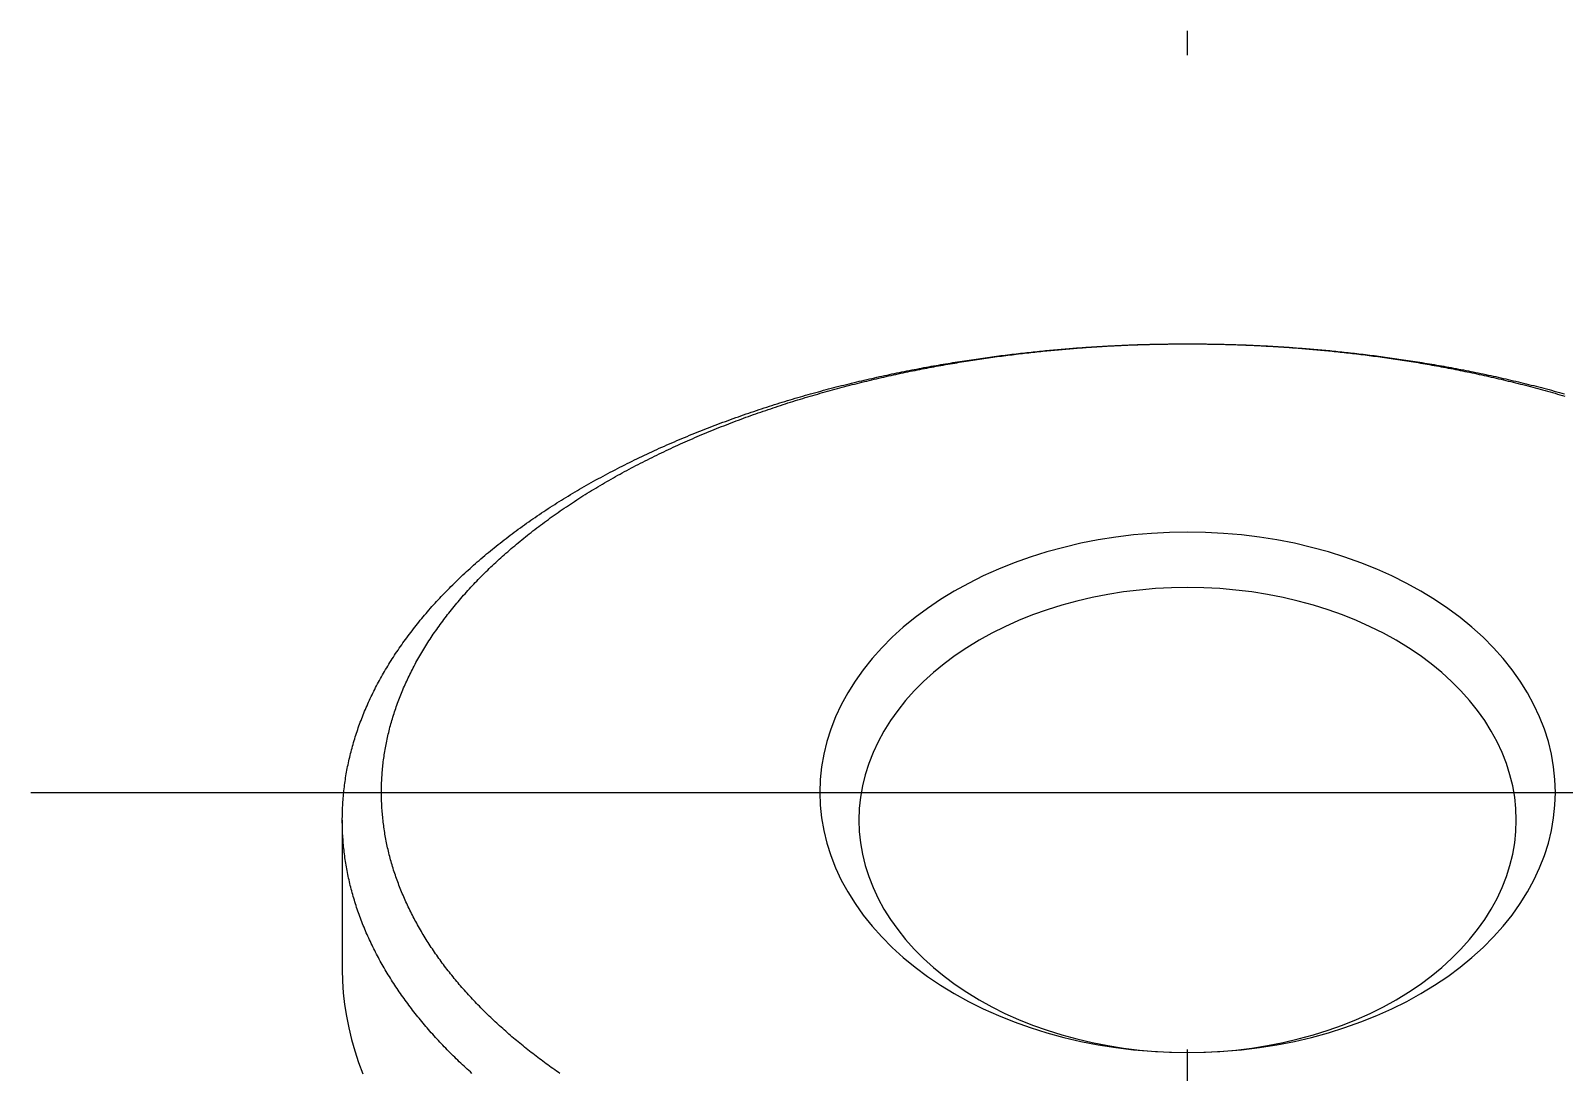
# Model space of a CAD drawing. Extents: x -8.1 to 47.2, y -19.1 to 36.3.
# Drawn here: x 32.39 to 42.18, y 29.6 to 36.26 of the extents above; entities that cross this region are included whole.
import ezdxf

# ---------------------------------------------------------------- set-up
doc = ezdxf.new("R2010")
doc.units = 0
doc.linetypes.add('CENTER', pattern=[50.8, 31.75, -6.35, 6.35, -6.35])
doc.layers.get('0').update_dxf_attribs({"linetype": 'CONTINUOUS'})
doc.layers.add('CENTER', color=1, linetype='CENTER')

msp = doc.modelspace()

# ---------------------------------------------------------------- linework, layer by layer
at = {"color": 7, "linetype": 'CONTINUOUS'}
msp.add_line((34.3764, 31.2147), (34.3764, 30.2602), dxfattribs=at)
at = {"color": 7}
for points in [[(35.2047, 29.5965, 0), (35.1945, 29.6057, 0), (35.1842, 29.615, 0), (35.1741, 29.6243, 0), (35.1639, 29.6336, 0), (35.1539, 29.643, 0), (35.1438, 29.6524, 0), (35.1339, 29.6618, 0), (35.1239, 29.6712, 0), (35.1141, 29.6807, 0), (35.1042, 29.6902, 0), (35.0944, 29.6998, 0), (35.0847, 29.7093, 0), (35.075, 29.7189, 0), (35.0654, 29.7286, 0), (35.0558, 29.7383, 0), (35.0463, 29.748, 0), (35.0368, 29.7577, 0), (35.0274, 29.7674, 0), (35.018, 29.7772, 0), (35.0087, 29.7871, 0), (34.9995, 29.7969, 0), (34.9903, 29.8068, 0), (34.9811, 29.8167, 0), (34.972, 29.8267, 0), (34.9629, 29.8366, 0), (34.954, 29.8466, 0), (34.945, 29.8567, 0), (34.9361, 29.8667, 0), (34.9273, 29.8768, 0), (34.9185, 29.887, 0), (34.9098, 29.8971, 0), (34.9011, 29.9073, 0), (34.8925, 29.9176, 0), (34.884, 29.9278, 0), (34.8755, 29.9381, 0), (34.8671, 29.9484, 0), (34.8587, 29.9587, 0), (34.8504, 29.9691, 0), (34.8422, 29.9795, 0), (34.834, 29.9899, 0), (34.8259, 30.0004, 0), (34.8178, 30.0109, 0), (34.8098, 30.0214, 0), (34.8019, 30.0319, 0), (34.794, 30.0425, 0), (34.7862, 30.0531, 0), (34.7785, 30.0637, 0), (34.7708, 30.0743, 0), (34.7632, 30.085, 0), (34.7556, 30.0957, 0), (34.7481, 30.1064, 0), (34.7407, 30.1171, 0), (34.7334, 30.1279, 0), (34.7261, 30.1387, 0), (34.7189, 30.1495, 0), (34.7117, 30.1603, 0), (34.7046, 30.1712, 0), (34.6976, 30.1821, 0), (34.6907, 30.193, 0), (34.6838, 30.2039, 0), (34.677, 30.2149, 0), (34.6702, 30.2258, 0), (34.6636, 30.2368, 0), (34.657, 30.2478, 0), (34.6504, 30.2589, 0), (34.644, 30.2699, 0), (34.6376, 30.281, 0), (34.6312, 30.2921, 0), (34.625, 30.3032, 0), (34.6188, 30.3144, 0), (34.6127, 30.3256, 0), (34.6067, 30.3367, 0), (34.6007, 30.3479, 0), (34.5948, 30.3592, 0), (34.589, 30.3704, 0), (34.5832, 30.3817, 0), (34.5776, 30.3929, 0), (34.572, 30.4042, 0), (34.5664, 30.4155, 0), (34.561, 30.4269, 0), (34.5556, 30.4382, 0), (34.5503, 30.4496, 0), (34.5451, 30.461, 0), (34.5399, 30.4724, 0), (34.5349, 30.4838, 0), (34.5299, 30.4952, 0), (34.525, 30.5067, 0), (34.5201, 30.5181, 0), (34.5154, 30.5296, 0), (34.5107, 30.5411, 0), (34.5061, 30.5526, 0), (34.5015, 30.5641, 0), (34.4971, 30.5757, 0), (34.4927, 30.5872, 0), (34.4884, 30.5988, 0), (34.4842, 30.6104, 0), (34.4801, 30.622, 0), (34.476, 30.6336, 0), (34.472, 30.6452, 0), (34.4681, 30.6568, 0), (34.4643, 30.6685, 0), (34.4606, 30.6801, 0), (34.4569, 30.6918, 0), (34.4534, 30.7034, 0), (34.4499, 30.7151, 0), (34.4465, 30.7268, 0), (34.4431, 30.7385, 0), (34.4399, 30.7502, 0), (34.4367, 30.7619, 0), (34.4336, 30.7737, 0), (34.4306, 30.7854, 0), (34.4277, 30.7971, 0), (34.4248, 30.8089, 0), (34.4221, 30.8207, 0), (34.4194, 30.8324, 0), (34.4168, 30.8442, 0), (34.4142, 30.856, 0), (34.4118, 30.8678, 0), (34.4094, 30.8796, 0), (34.4072, 30.8914, 0), (34.405, 30.9032, 0), (34.4028, 30.915, 0), (34.4008, 30.9268, 0), (34.3988, 30.9387, 0), (34.397, 30.9505, 0), (34.3952, 30.9623, 0), (34.3935, 30.9742, 0), (34.3918, 30.986, 0), (34.3903, 30.9979, 0), (34.3888, 31.0097, 0), (34.3874, 31.0216, 0), (34.3861, 31.0335, 0), (34.3849, 31.0453, 0), (34.3838, 31.0572, 0), (34.3827, 31.0691, 0), (34.3817, 31.081, 0), (34.3809, 31.0928, 0), (34.38, 31.1047, 0), (34.3793, 31.1166, 0), (34.3787, 31.1285, 0), (34.3781, 31.1404, 0), (34.3776, 31.1523, 0), (34.3772, 31.1642, 0), (34.3769, 31.1761, 0), (34.3767, 31.188, 0), (34.3765, 31.1998, 0), (34.3765, 31.2117, 0), (34.3765, 31.2236, 0), (34.3766, 31.2355, 0), (34.3768, 31.2474, 0), (34.377, 31.2593, 0), (34.3774, 31.2712, 0), (34.3778, 31.2831, 0), (34.3783, 31.295, 0), (34.3789, 31.3069, 0), (34.3796, 31.3188, 0), (34.3804, 31.3306, 0), (34.3812, 31.3425, 0), (34.3821, 31.3544, 0), (34.3832, 31.3663, 0), (34.3842, 31.3782, 0), (34.3854, 31.3901, 0), (34.3867, 31.4019, 0), (34.388, 31.4138, 0), (34.3895, 31.4257, 0), (34.391, 31.4376, 0), (34.3926, 31.4494, 0), (34.3942, 31.4613, 0), (34.396, 31.4732, 0), (34.3978, 31.485, 0), (34.3997, 31.4969, 0), (34.4018, 31.5088, 0), (34.4038, 31.5206, 0), (34.406, 31.5325, 0), (34.4083, 31.5443, 0), (34.4106, 31.5562, 0), (34.413, 31.568, 0), (34.4155, 31.5799, 0), (34.4181, 31.5917, 0), (34.4208, 31.6035, 0), (34.4235, 31.6154, 0), (34.4264, 31.6272, 0), (34.4293, 31.639, 0), (34.4323, 31.6508, 0), (34.4354, 31.6627, 0), (34.4385, 31.6745, 0), (34.4418, 31.6863, 0), (34.4451, 31.6981, 0), (34.4485, 31.7099, 0), (34.452, 31.7216, 0), (34.4556, 31.7334, 0), (34.4593, 31.7452, 0), (34.463, 31.757, 0), (34.4668, 31.7687, 0), (34.4707, 31.7805, 0), (34.4747, 31.7922, 0), (34.4788, 31.804, 0), (34.483, 31.8157, 0), (34.4872, 31.8275, 0), (34.4915, 31.8392, 0), (34.496, 31.8509, 0), (34.5005, 31.8626, 0), (34.505, 31.8743, 0), (34.5097, 31.886, 0), (34.5144, 31.8977, 0), (34.5192, 31.9094, 0), (34.5242, 31.921, 0), (34.5291, 31.9327, 0), (34.5342, 31.9444, 0), (34.5394, 31.956, 0), (34.5446, 31.9676, 0), (34.5499, 31.9793, 0), (34.5553, 31.9909, 0), (34.5608, 32.0025, 0), (34.5664, 32.0141, 0), (34.572, 32.0257, 0), (34.5778, 32.0373, 0), (34.5836, 32.0489, 0), (34.5895, 32.0604, 0), (34.5955, 32.072, 0), (34.6016, 32.0835, 0), (34.6077, 32.095, 0), (34.6139, 32.1065, 0), (34.6203, 32.1181, 0), (34.6267, 32.1295, 0), (34.6331, 32.141, 0), (34.6397, 32.1525, 0), (34.6463, 32.164, 0), (34.6531, 32.1754, 0), (34.6599, 32.1868, 0), (34.6668, 32.1983, 0), (34.6737, 32.2097, 0), (34.6808, 32.2211, 0), (34.6879, 32.2324, 0), (34.6952, 32.2438, 0), (34.7025, 32.2552, 0), (34.7098, 32.2665, 0), (34.7173, 32.2778, 0), (34.7248, 32.2891, 0), (34.7325, 32.3004, 0), (34.7402, 32.3117, 0), (34.748, 32.323, 0), (34.7558, 32.3342, 0), (34.7638, 32.3455, 0), (34.7718, 32.3567, 0), (34.7799, 32.3679, 0), (34.7881, 32.3791, 0), (34.7964, 32.3903, 0), (34.8047, 32.4014, 0), (34.8132, 32.4125, 0), (34.8217, 32.4237, 0), (34.8303, 32.4348, 0), (34.8389, 32.4459, 0), (34.8477, 32.4569, 0), (34.8565, 32.468, 0), (34.8654, 32.479, 0), (34.8744, 32.49, 0), (34.8835, 32.501, 0), (34.8926, 32.512, 0), (34.9019, 32.523, 0), (34.9112, 32.5339, 0), (34.9206, 32.5449, 0), (34.93, 32.5558, 0), (34.9396, 32.5666, 0), (34.9492, 32.5775, 0), (34.9589, 32.5884, 0), (34.9687, 32.5992, 0), (34.9786, 32.61, 0), (34.9885, 32.6208, 0), (34.9985, 32.6315, 0), (35.0086, 32.6423, 0), (35.0188, 32.653, 0), (35.029, 32.6637, 0), (35.0394, 32.6744, 0), (35.0498, 32.6851, 0), (35.0603, 32.6957, 0), (35.0708, 32.7063, 0), (35.0815, 32.7169, 0), (35.0922, 32.7275, 0), (35.103, 32.738, 0), (35.1139, 32.7486, 0), (35.1249, 32.7591, 0), (35.1359, 32.7696, 0), (35.147, 32.78, 0), (35.1582, 32.7905, 0), (35.1695, 32.8009, 0), (35.1808, 32.8112, 0), (35.1923, 32.8216, 0), (35.2037, 32.8319, 0), (35.2153, 32.8423, 0), (35.2269, 32.8525, 0), (35.2387, 32.8628, 0), (35.2504, 32.873, 0), (35.2623, 32.8832, 0), (35.2742, 32.8934, 0), (35.2862, 32.9036, 0), (35.2983, 32.9137, 0), (35.3104, 32.9238, 0), (35.3226, 32.9338, 0), (35.3349, 32.9439, 0), (35.3473, 32.9539, 0), (35.3597, 32.9639, 0), (35.3722, 32.9738, 0), (35.3847, 32.9837, 0), (35.3973, 32.9936, 0), (35.41, 33.0035, 0), (35.4228, 33.0133, 0), (35.4356, 33.0231, 0), (35.4485, 33.0329, 0), (35.4614, 33.0426, 0), (35.4745, 33.0523, 0), (35.4875, 33.062, 0), (35.5007, 33.0717, 0), (35.5139, 33.0813, 0), (35.5271, 33.0908, 0), (35.5405, 33.1004, 0), (35.5539, 33.1099, 0), (35.5673, 33.1194, 0), (35.5808, 33.1288, 0), (35.5944, 33.1382, 0), (35.608, 33.1476, 0), (35.6217, 33.1569, 0), (35.6355, 33.1662, 0), (35.6493, 33.1755, 0), (35.6632, 33.1847, 0), (35.6771, 33.1939, 0), (35.6911, 33.2031, 0), (35.7051, 33.2122, 0), (35.7192, 33.2213, 0), (35.7334, 33.2303, 0), (35.7476, 33.2393, 0), (35.7618, 33.2483, 0), (35.7762, 33.2572, 0), (35.7905, 33.2661, 0), (35.805, 33.2749, 0), (35.8194, 33.2838, 0), (35.834, 33.2925, 0), (35.8486, 33.3013, 0), (35.8632, 33.31, 0), (35.8779, 33.3186, 0), (35.8926, 33.3272, 0), (35.9074, 33.3358, 0), (35.9222, 33.3443, 0), (35.9371, 33.3528, 0), (35.952, 33.3613, 0), (35.9669, 33.3697, 0), (35.982, 33.378, 0), (35.997, 33.3864, 0), (36.0121, 33.3947, 0), (36.0272, 33.4029, 0), (36.0424, 33.4111, 0), (36.0576, 33.4193, 0), (36.0729, 33.4274, 0), (36.0882, 33.4355, 0), (36.1035, 33.4435, 0), (36.1189, 33.4515, 0), (36.1343, 33.4595, 0), (36.1498, 33.4674, 0), (36.1653, 33.4753, 0), (36.1808, 33.4831, 0), (36.1964, 33.4909, 0), (36.212, 33.4986, 0), (36.2276, 33.5063, 0), (36.2433, 33.514, 0), (36.259, 33.5216, 0), (36.2747, 33.5292, 0), (36.2905, 33.5367, 0), (36.3063, 33.5442, 0), (36.3221, 33.5517, 0), (36.338, 33.5591, 0), (36.3538, 33.5664, 0), (36.3698, 33.5738, 0), (36.3857, 33.581, 0), (36.4017, 33.5883, 0), (36.4177, 33.5954, 0), (36.4337, 33.6026, 0), (36.4497, 33.6097, 0), (36.4658, 33.6167, 0), (36.4819, 33.6238, 0), (36.498, 33.6307, 0), (36.5142, 33.6377, 0), (36.5303, 33.6445, 0), (36.5465, 33.6514, 0), (36.5627, 33.6582, 0), (36.5789, 33.6649, 0), (36.5952, 33.6716, 0), (36.6114, 33.6783, 0), (36.6277, 33.6849, 0), (36.644, 33.6914, 0), (36.6603, 33.698, 0), (36.6767, 33.7044, 0), (36.693, 33.7109, 0), (36.7094, 33.7173, 0), (36.7258, 33.7236, 0), (36.7421, 33.7299, 0), (36.7585, 33.7362, 0), (36.775, 33.7424, 0), (36.7914, 33.7485, 0), (36.8078, 33.7546, 0), (36.8243, 33.7607, 0), (36.8407, 33.7667, 0), (36.8572, 33.7727, 0), (36.8736, 33.7786, 0), (36.8901, 33.7845, 0), (36.9066, 33.7904, 0), (36.9231, 33.7961, 0), (36.9395, 33.8019, 0), (36.956, 33.8076, 0), (36.9725, 33.8133, 0), (36.989, 33.8189, 0), (37.0055, 33.8245, 0), (37.022, 33.83, 0), (37.0386, 33.8355, 0), (37.0551, 33.8409, 0), (37.0716, 33.8463, 0), (37.0881, 33.8517, 0), (37.1046, 33.857, 0), (37.1211, 33.8623, 0), (37.1376, 33.8675, 0), (37.1541, 33.8727, 0), (37.1706, 33.8778, 0), (37.1872, 33.8829, 0), (37.2037, 33.888, 0), (37.2202, 33.893, 0), (37.2367, 33.898, 0), (37.2531, 33.9029, 0), (37.2696, 33.9078, 0), (37.2861, 33.9126, 0), (37.3026, 33.9174, 0), (37.3191, 33.9222, 0), (37.3355, 33.9269, 0), (37.352, 33.9316, 0), (37.3684, 33.9362, 0), (37.3849, 33.9408, 0), (37.4013, 33.9453, 0), (37.4177, 33.9499, 0), (37.4341, 33.9543, 0), (37.4505, 33.9588, 0), (37.4669, 33.9631, 0), (37.4833, 33.9675, 0), (37.4997, 33.9718, 0), (37.516, 33.9761, 0), (37.5324, 33.9803, 0), (37.5487, 33.9845, 0), (37.565, 33.9886, 0), (37.5813, 33.9927, 0), (37.5976, 33.9968, 0), (37.6139, 34.0008, 0), (37.6301, 34.0048, 0), (37.6464, 34.0087, 0), (37.6626, 34.0126, 0), (37.6788, 34.0165, 0), (37.695, 34.0203, 0), (37.7112, 34.0241, 0), (37.7273, 34.0279, 0), (37.7435, 34.0316, 0), (37.7596, 34.0353, 0), (37.7757, 34.0389, 0), (37.7917, 34.0425, 0), (37.8078, 34.046, 0), (37.8238, 34.0496, 0), (37.8398, 34.053, 0), (37.8558, 34.0565, 0), (37.8718, 34.0599, 0), (37.8877, 34.0633, 0), (37.9036, 34.0666, 0), (37.9195, 34.0699, 0), (37.9353, 34.0731, 0), (37.9512, 34.0763, 0), (37.967, 34.0795, 0), (37.9827, 34.0827, 0), (37.9985, 34.0858, 0), (38.0142, 34.0888, 0), (38.0299, 34.0919, 0), (38.0456, 34.0949, 0), (38.0612, 34.0978, 0), (38.0768, 34.1007, 0), (38.0923, 34.1036, 0), (38.1079, 34.1065, 0), (38.1233, 34.1093, 0), (38.1388, 34.1121, 0), (38.1542, 34.1148, 0), (38.1696, 34.1175, 0), (38.185, 34.1202, 0), (38.2003, 34.1228, 0), (38.2156, 34.1254, 0), (38.2308, 34.128, 0), (38.246, 34.1306, 0), (38.2612, 34.1331, 0), (38.2763, 34.1355, 0), (38.2914, 34.138, 0), (38.3064, 34.1404, 0), (38.3214, 34.1428, 0), (38.3364, 34.1451, 0), (38.3513, 34.1474, 0), (38.3662, 34.1497, 0), (38.381, 34.1519, 0), (38.3958, 34.1542, 0), (38.4106, 34.1563, 0), (38.4253, 34.1585, 0), (38.4399, 34.1606, 0), (38.4545, 34.1627, 0), (38.4691, 34.1648, 0), (38.4836, 34.1668, 0), (38.4981, 34.1688, 0), (38.5125, 34.1707, 0), (38.5269, 34.1727, 0), (38.5412, 34.1746, 0), (38.5554, 34.1765, 0), (38.5697, 34.1783, 0), (38.5838, 34.1801, 0), (38.5979, 34.1819, 0), (38.612, 34.1837, 0), (38.626, 34.1854, 0), (38.64, 34.1871, 0), (38.6539, 34.1888, 0), (38.6677, 34.1905, 0), (38.6815, 34.1921, 0), (38.6952, 34.1937, 0), (38.7089, 34.1952, 0), (38.7225, 34.1968, 0), (38.7361, 34.1983, 0), (38.7496, 34.1998, 0), (38.763, 34.2013, 0), (38.7764, 34.2027, 0), (38.7898, 34.2041, 0), (38.803, 34.2055, 0), (38.8162, 34.2068, 0), (38.8294, 34.2082, 0), (38.8424, 34.2095, 0), (38.8555, 34.2107, 0), (38.8684, 34.212, 0), (38.8813, 34.2132, 0), (38.8941, 34.2144, 0), (38.9069, 34.2156, 0), (38.9196, 34.2168, 0), (38.9322, 34.2179, 0), (38.9447, 34.219, 0), (38.9573, 34.2201, 0), (38.9697, 34.2212, 0), (38.9821, 34.2222, 0), (38.9945, 34.2233, 0), (39.0068, 34.2243, 0), (39.019, 34.2253, 0), (39.0312, 34.2263, 0), (39.0434, 34.2272, 0), (39.0555, 34.2282, 0), (39.0676, 34.2291, 0), (39.0796, 34.23, 0), (39.0916, 34.2309, 0), (39.1035, 34.2317, 0), (39.1154, 34.2326, 0), (39.1272, 34.2334, 0), (39.1391, 34.2342, 0), (39.1508, 34.235, 0), (39.1626, 34.2358, 0), (39.1743, 34.2366, 0), (39.186, 34.2373, 0), (39.1976, 34.238, 0), (39.2092, 34.2387, 0), (39.2208, 34.2394, 0), (39.2323, 34.2401, 0), (39.2438, 34.2408, 0), (39.2553, 34.2414, 0), (39.2667, 34.242, 0), (39.2781, 34.2427, 0), (39.2895, 34.2433, 0), (39.3009, 34.2438, 0), (39.3122, 34.2444, 0), (39.3235, 34.2449, 0), (39.3348, 34.2455, 0), (39.346, 34.246, 0), (39.3573, 34.2465, 0), (39.3685, 34.247, 0), (39.3797, 34.2474, 0), (39.3909, 34.2479, 0), (39.402, 34.2483, 0), (39.4132, 34.2488, 0), (39.4243, 34.2492, 0), (39.4354, 34.2496, 0), (39.4465, 34.25, 0), (39.4575, 34.2503, 0), (39.4686, 34.2507, 0), (39.4796, 34.251, 0), (39.4907, 34.2513, 0), (39.5017, 34.2517, 0), (39.5127, 34.252, 0), (39.5237, 34.2522, 0), (39.5347, 34.2525, 0), (39.5457, 34.2528, 0), (39.5567, 34.253, 0), (39.5677, 34.2532, 0), (39.5787, 34.2535, 0), (39.5896, 34.2537, 0), (39.6006, 34.2539, 0), (39.6116, 34.254, 0), (39.6225, 34.2542, 0), (39.6335, 34.2544, 0), (39.6445, 34.2545, 0), (39.6554, 34.2546, 0), (39.6664, 34.2548, 0), (39.6774, 34.2549, 0), (39.6884, 34.255, 0), (39.6993, 34.255, 0), (39.7103, 34.2551, 0), (39.7213, 34.2552, 0), (39.7323, 34.2552, 0), (39.7433, 34.2553, 0), (39.7544, 34.2553, 0), (39.7654, 34.2553, 0), (39.7764, 34.2553, 0)], [(35.7668, 29.596, 0), (35.7556, 29.6037, 0), (35.7445, 29.6115, 0), (35.7335, 29.6193, 0), (35.7224, 29.6271, 0), (35.7115, 29.6349, 0), (35.7005, 29.6427, 0), (35.6896, 29.6506, 0), (35.6787, 29.6585, 0), (35.6679, 29.6665, 0), (35.6571, 29.6744, 0), (35.6464, 29.6824, 0), (35.6357, 29.6905, 0), (35.625, 29.6985, 0), (35.6144, 29.7066, 0), (35.6038, 29.7147, 0), (35.5932, 29.7228, 0), (35.5827, 29.731, 0), (35.5722, 29.7392, 0), (35.5618, 29.7474, 0), (35.5514, 29.7557, 0), (35.5411, 29.764, 0), (35.5308, 29.7723, 0), (35.5206, 29.7806, 0), (35.5104, 29.789, 0), (35.5002, 29.7974, 0), (35.4901, 29.8058, 0), (35.48, 29.8142, 0), (35.47, 29.8227, 0), (35.46, 29.8312, 0), (35.45, 29.8397, 0), (35.4401, 29.8483, 0), (35.4303, 29.8569, 0), (35.4205, 29.8655, 0), (35.4107, 29.8741, 0), (35.401, 29.8828, 0), (35.3913, 29.8915, 0), (35.3817, 29.9002, 0), (35.3721, 29.909, 0), (35.3626, 29.9177, 0), (35.3531, 29.9266, 0), (35.3436, 29.9354, 0), (35.3343, 29.9443, 0), (35.3249, 29.9531, 0), (35.3156, 29.9621, 0), (35.3064, 29.971, 0), (35.2972, 29.98, 0), (35.288, 29.989, 0), (35.2789, 29.998, 0), (35.2699, 30.0071, 0), (35.2609, 30.0162, 0), (35.2519, 30.0253, 0), (35.243, 30.0344, 0), (35.2342, 30.0436, 0), (35.2254, 30.0528, 0), (35.2166, 30.062, 0), (35.2079, 30.0713, 0), (35.1993, 30.0805, 0), (35.1907, 30.0898, 0), (35.1821, 30.0992, 0), (35.1737, 30.1085, 0), (35.1652, 30.1179, 0), (35.1568, 30.1274, 0), (35.1485, 30.1368, 0), (35.1402, 30.1463, 0), (35.132, 30.1558, 0), (35.1238, 30.1653, 0), (35.1157, 30.1748, 0), (35.1076, 30.1844, 0), (35.0996, 30.194, 0), (35.0917, 30.2037, 0), (35.0838, 30.2133, 0), (35.0759, 30.223, 0), (35.0682, 30.2327, 0), (35.0604, 30.2425, 0), (35.0528, 30.2522, 0), (35.0452, 30.262, 0), (35.0376, 30.2718, 0), (35.0302, 30.2816, 0), (35.0227, 30.2915, 0), (35.0154, 30.3014, 0), (35.0081, 30.3113, 0), (35.0008, 30.3212, 0), (34.9937, 30.3312, 0), (34.9865, 30.3411, 0), (34.9795, 30.3511, 0), (34.9725, 30.3611, 0), (34.9656, 30.3712, 0), (34.9587, 30.3812, 0), (34.9519, 30.3913, 0), (34.9451, 30.4014, 0), (34.9385, 30.4115, 0), (34.9319, 30.4217, 0), (34.9253, 30.4318, 0), (34.9188, 30.442, 0), (34.9124, 30.4522, 0), (34.906, 30.4624, 0), (34.8997, 30.4727, 0), (34.8935, 30.4829, 0), (34.8874, 30.4932, 0), (34.8813, 30.5035, 0), (34.8752, 30.5138, 0), (34.8693, 30.5242, 0), (34.8634, 30.5345, 0), (34.8575, 30.5449, 0), (34.8518, 30.5553, 0), (34.8461, 30.5657, 0), (34.8404, 30.5761, 0), (34.8349, 30.5866, 0), (34.8294, 30.597, 0), (34.824, 30.6075, 0), (34.8186, 30.618, 0), (34.8133, 30.6285, 0), (34.8081, 30.639, 0), (34.803, 30.6495, 0), (34.7979, 30.6601, 0), (34.7929, 30.6707, 0), (34.788, 30.6812, 0), (34.7831, 30.6918, 0), (34.7783, 30.7024, 0), (34.7736, 30.7131, 0), (34.7689, 30.7237, 0), (34.7644, 30.7344, 0), (34.7599, 30.745, 0), (34.7554, 30.7557, 0), (34.7511, 30.7664, 0), (34.7468, 30.7771, 0), (34.7426, 30.7878, 0), (34.7384, 30.7985, 0), (34.7344, 30.8093, 0), (34.7304, 30.82, 0), (34.7265, 30.8308, 0), (34.7226, 30.8416, 0), (34.7188, 30.8523, 0), (34.7152, 30.8631, 0), (34.7115, 30.8739, 0), (34.708, 30.8848, 0), (34.7045, 30.8956, 0), (34.7011, 30.9064, 0), (34.6978, 30.9172, 0), (34.6946, 30.9281, 0), (34.6914, 30.9389, 0), (34.6883, 30.9498, 0), (34.6853, 30.9607, 0), (34.6823, 30.9716, 0), (34.6795, 30.9824, 0), (34.6767, 30.9933, 0), (34.674, 31.0042, 0), (34.6713, 31.0151, 0), (34.6687, 31.0261, 0), (34.6662, 31.037, 0), (34.6638, 31.0479, 0), (34.6615, 31.0588, 0), (34.6592, 31.0698, 0), (34.657, 31.0807, 0), (34.6549, 31.0917, 0), (34.6529, 31.1026, 0), (34.6509, 31.1136, 0), (34.649, 31.1246, 0), (34.6472, 31.1355, 0), (34.6455, 31.1465, 0), (34.6438, 31.1575, 0), (34.6422, 31.1685, 0), (34.6407, 31.1795, 0), (34.6393, 31.1905, 0), (34.6379, 31.2015, 0), (34.6366, 31.2125, 0), (34.6354, 31.2235, 0), (34.6343, 31.2345, 0), (34.6332, 31.2455, 0), (34.6323, 31.2565, 0), (34.6313, 31.2675, 0), (34.6305, 31.2785, 0), (34.6298, 31.2895, 0), (34.6291, 31.3005, 0), (34.6285, 31.3116, 0), (34.628, 31.3226, 0), (34.6275, 31.3336, 0), (34.6272, 31.3446, 0), (34.6269, 31.3557, 0), (34.6267, 31.3667, 0), (34.6265, 31.3777, 0), (34.6265, 31.3887, 0), (34.6265, 31.3998, 0), (34.6266, 31.4108, 0), (34.6267, 31.4218, 0), (34.627, 31.4328, 0), (34.6273, 31.4439, 0), (34.6277, 31.4549, 0), (34.6282, 31.4659, 0), (34.6287, 31.4769, 0), (34.6294, 31.4879, 0), (34.6301, 31.499, 0), (34.6309, 31.51, 0), (34.6317, 31.521, 0), (34.6327, 31.532, 0), (34.6337, 31.543, 0), (34.6348, 31.554, 0), (34.6359, 31.5651, 0), (34.6372, 31.5761, 0), (34.6385, 31.5871, 0), (34.6399, 31.5981, 0), (34.6414, 31.6091, 0), (34.6429, 31.6201, 0), (34.6446, 31.6311, 0), (34.6463, 31.6421, 0), (34.648, 31.6531, 0), (34.6499, 31.6641, 0), (34.6518, 31.6751, 0), (34.6539, 31.6861, 0), (34.6559, 31.6971, 0), (34.6581, 31.7081, 0), (34.6604, 31.7191, 0), (34.6627, 31.7301, 0), (34.6651, 31.7411, 0), (34.6676, 31.7521, 0), (34.6701, 31.763, 0), (34.6727, 31.774, 0), (34.6754, 31.785, 0), (34.6782, 31.796, 0), (34.6811, 31.8069, 0), (34.684, 31.8179, 0), (34.687, 31.8289, 0), (34.6901, 31.8398, 0), (34.6933, 31.8508, 0), (34.6966, 31.8617, 0), (34.6999, 31.8726, 0), (34.7033, 31.8836, 0), (34.7068, 31.8945, 0), (34.7103, 31.9054, 0), (34.714, 31.9164, 0), (34.7177, 31.9273, 0), (34.7215, 31.9382, 0), (34.7253, 31.9491, 0), (34.7293, 31.96, 0), (34.7333, 31.9709, 0), (34.7374, 31.9818, 0), (34.7416, 31.9927, 0), (34.7458, 32.0036, 0), (34.7502, 32.0145, 0), (34.7546, 32.0253, 0), (34.759, 32.0362, 0), (34.7636, 32.047, 0), (34.7683, 32.0579, 0), (34.773, 32.0687, 0), (34.7778, 32.0796, 0), (34.7826, 32.0904, 0), (34.7876, 32.1012, 0), (34.7926, 32.112, 0), (34.7977, 32.1228, 0), (34.8029, 32.1337, 0), (34.8082, 32.1444, 0), (34.8135, 32.1552, 0), (34.819, 32.166, 0), (34.8245, 32.1768, 0), (34.83, 32.1875, 0), (34.8357, 32.1983, 0), (34.8414, 32.209, 0), (34.8472, 32.2198, 0), (34.8531, 32.2305, 0), (34.8591, 32.2412, 0), (34.8651, 32.2519, 0), (34.8712, 32.2626, 0), (34.8774, 32.2733, 0), (34.8837, 32.284, 0), (34.8901, 32.2947, 0), (34.8965, 32.3053, 0), (34.903, 32.316, 0), (34.9096, 32.3266, 0), (34.9163, 32.3372, 0), (34.923, 32.3478, 0), (34.9298, 32.3584, 0), (34.9367, 32.369, 0), (34.9437, 32.3796, 0), (34.9507, 32.3902, 0), (34.9578, 32.4007, 0), (34.965, 32.4113, 0), (34.9723, 32.4218, 0), (34.9797, 32.4323, 0), (34.9871, 32.4428, 0), (34.9946, 32.4533, 0), (35.0022, 32.4638, 0), (35.0099, 32.4742, 0), (35.0176, 32.4847, 0), (35.0254, 32.4951, 0), (35.0333, 32.5056, 0), (35.0413, 32.516, 0), (35.0493, 32.5264, 0), (35.0574, 32.5367, 0), (35.0656, 32.5471, 0), (35.0739, 32.5575, 0), (35.0822, 32.5678, 0), (35.0907, 32.5781, 0), (35.0992, 32.5884, 0), (35.1077, 32.5987, 0), (35.1164, 32.609, 0), (35.1251, 32.6192, 0), (35.1339, 32.6295, 0), (35.1428, 32.6397, 0), (35.1517, 32.6499, 0), (35.1608, 32.6601, 0), (35.1699, 32.6703, 0), (35.179, 32.6804, 0), (35.1883, 32.6906, 0), (35.1976, 32.7007, 0), (35.207, 32.7108, 0), (35.2165, 32.7209, 0), (35.2261, 32.731, 0), (35.2357, 32.741, 0), (35.2454, 32.7511, 0), (35.2552, 32.7611, 0), (35.265, 32.7711, 0), (35.275, 32.7811, 0), (35.285, 32.791, 0), (35.2951, 32.801, 0), (35.3052, 32.8109, 0), (35.3155, 32.8208, 0), (35.3258, 32.8307, 0), (35.3362, 32.8405, 0), (35.3466, 32.8504, 0), (35.3572, 32.8602, 0), (35.3678, 32.87, 0), (35.3785, 32.8798, 0), (35.3892, 32.8895, 0), (35.4, 32.8992, 0), (35.4109, 32.909, 0), (35.4219, 32.9186, 0), (35.4329, 32.9283, 0), (35.444, 32.938, 0), (35.4552, 32.9476, 0), (35.4665, 32.9572, 0), (35.4778, 32.9667, 0), (35.4891, 32.9763, 0), (35.5006, 32.9858, 0), (35.5121, 32.9953, 0), (35.5237, 33.0048, 0), (35.5354, 33.0142, 0), (35.5471, 33.0236, 0), (35.5589, 33.033, 0), (35.5707, 33.0424, 0), (35.5826, 33.0517, 0), (35.5946, 33.061, 0), (35.6066, 33.0703, 0), (35.6188, 33.0796, 0), (35.6309, 33.0888, 0), (35.6432, 33.098, 0), (35.6555, 33.1072, 0), (35.6678, 33.1163, 0), (35.6802, 33.1254, 0), (35.6927, 33.1345, 0), (35.7053, 33.1436, 0), (35.7179, 33.1526, 0), (35.7306, 33.1616, 0), (35.7433, 33.1706, 0), (35.7561, 33.1795, 0), (35.7689, 33.1884, 0), (35.7818, 33.1973, 0), (35.7948, 33.2061, 0), (35.8078, 33.2149, 0), (35.8209, 33.2237, 0), (35.834, 33.2324, 0), (35.8472, 33.2411, 0), (35.8605, 33.2498, 0), (35.8738, 33.2585, 0), (35.8871, 33.2671, 0), (35.9006, 33.2756, 0), (35.914, 33.2842, 0), (35.9275, 33.2927, 0), (35.9411, 33.3011, 0), (35.9548, 33.3096, 0), (35.9684, 33.318, 0), (35.9822, 33.3263, 0), (35.996, 33.3347, 0), (36.0098, 33.3429, 0), (36.0237, 33.3512, 0), (36.0376, 33.3594, 0), (36.0516, 33.3676, 0), (36.0657, 33.3757, 0), (36.0797, 33.3838, 0), (36.0939, 33.3919, 0), (36.108, 33.3999, 0), (36.1222, 33.4079, 0), (36.1365, 33.4159, 0), (36.1508, 33.4238, 0), (36.1652, 33.4317, 0), (36.1795, 33.4395, 0), (36.194, 33.4473, 0), (36.2084, 33.4551, 0), (36.223, 33.4628, 0), (36.2375, 33.4705, 0), (36.2521, 33.4781, 0), (36.2667, 33.4857, 0), (36.2814, 33.4933, 0), (36.2961, 33.5008, 0), (36.3109, 33.5083, 0), (36.3256, 33.5158, 0), (36.3405, 33.5232, 0), (36.3553, 33.5306, 0), (36.3702, 33.5379, 0), (36.3851, 33.5452, 0), (36.4001, 33.5525, 0), (36.4151, 33.5597, 0), (36.4301, 33.5669, 0), (36.4451, 33.574, 0), (36.4602, 33.5811, 0), (36.4753, 33.5882, 0), (36.4905, 33.5952, 0), (36.5056, 33.6021, 0), (36.5208, 33.6091, 0), (36.5361, 33.616, 0), (36.5513, 33.6228, 0), (36.5666, 33.6296, 0), (36.5819, 33.6364, 0), (36.5972, 33.6431, 0), (36.6126, 33.6498, 0), (36.628, 33.6565, 0), (36.6434, 33.6631, 0), (36.6588, 33.6697, 0), (36.6742, 33.6762, 0), (36.6897, 33.6827, 0), (36.7052, 33.6891, 0), (36.7207, 33.6955, 0), (36.7362, 33.7019, 0), (36.7518, 33.7082, 0), (36.7673, 33.7145, 0), (36.7829, 33.7207, 0), (36.7985, 33.7269, 0), (36.8141, 33.733, 0), (36.8298, 33.7391, 0), (36.8454, 33.7452, 0), (36.8611, 33.7512, 0), (36.8768, 33.7572, 0), (36.8925, 33.7631, 0), (36.9082, 33.769, 0), (36.9239, 33.7748, 0), (36.9396, 33.7806, 0), (36.9553, 33.7864, 0), (36.971, 33.7921, 0), (36.9868, 33.7978, 0), (37.0025, 33.8034, 0), (37.0183, 33.809, 0), (37.0341, 33.8145, 0), (37.0498, 33.82, 0), (37.0656, 33.8255, 0), (37.0814, 33.8309, 0), (37.0972, 33.8363, 0), (37.113, 33.8416, 0), (37.1288, 33.8469, 0), (37.1446, 33.8522, 0), (37.1604, 33.8574, 0), (37.1762, 33.8626, 0), (37.192, 33.8677, 0), (37.2078, 33.8728, 0), (37.2236, 33.8778, 0), (37.2395, 33.8828, 0), (37.2553, 33.8878, 0), (37.2711, 33.8927, 0), (37.2869, 33.8976, 0), (37.3027, 33.9024, 0), (37.3185, 33.9072, 0), (37.3343, 33.912, 0), (37.3501, 33.9167, 0), (37.3659, 33.9214, 0), (37.3817, 33.926, 0), (37.3975, 33.9306, 0), (37.4133, 33.9352, 0), (37.4291, 33.9397, 0), (37.4449, 33.9442, 0), (37.4606, 33.9487, 0), (37.4764, 33.9531, 0), (37.4921, 33.9574, 0), (37.5079, 33.9617, 0), (37.5236, 33.966, 0), (37.5394, 33.9703, 0), (37.5551, 33.9745, 0), (37.5708, 33.9787, 0), (37.5865, 33.9828, 0), (37.6022, 33.9869, 0), (37.6179, 33.9909, 0), (37.6335, 33.9949, 0), (37.6492, 33.9989, 0), (37.6648, 34.0029, 0), (37.6804, 34.0068, 0), (37.6961, 34.0106, 0), (37.7117, 34.0145, 0), (37.7272, 34.0182, 0), (37.7428, 34.022, 0), (37.7584, 34.0257, 0), (37.7739, 34.0294, 0), (37.7894, 34.033, 0), (37.8049, 34.0366, 0), (37.8204, 34.0402, 0), (37.8359, 34.0437, 0), (37.8513, 34.0472, 0), (37.8668, 34.0506, 0), (37.8822, 34.0541, 0), (37.8976, 34.0574, 0), (37.9129, 34.0608, 0), (37.9283, 34.0641, 0), (37.9436, 34.0674, 0), (37.9589, 34.0706, 0), (37.9742, 34.0738, 0), (37.9895, 34.0769, 0), (38.0047, 34.0801, 0), (38.0199, 34.0832, 0), (38.0351, 34.0862, 0), (38.0502, 34.0892, 0), (38.0654, 34.0922, 0), (38.0805, 34.0952, 0), (38.0956, 34.0981, 0), (38.1106, 34.1009, 0), (38.1256, 34.1038, 0), (38.1406, 34.1066, 0), (38.1555, 34.1094, 0), (38.1705, 34.1121, 0), (38.1854, 34.1148, 0), (38.2002, 34.1175, 0), (38.215, 34.1201, 0), (38.2298, 34.1227, 0), (38.2446, 34.1253, 0), (38.2593, 34.1278, 0), (38.274, 34.1303, 0), (38.2887, 34.1328, 0), (38.3033, 34.1353, 0), (38.3179, 34.1377, 0), (38.3324, 34.14, 0), (38.3469, 34.1424, 0), (38.3614, 34.1447, 0), (38.3758, 34.147, 0), (38.3902, 34.1492, 0), (38.4045, 34.1515, 0), (38.4188, 34.1537, 0), (38.4331, 34.1558, 0), (38.4473, 34.1579, 0), (38.4615, 34.16, 0), (38.4757, 34.1621, 0), (38.4898, 34.1642, 0), (38.5038, 34.1662, 0), (38.5178, 34.1681, 0), (38.5318, 34.1701, 0), (38.5457, 34.172, 0), (38.5596, 34.1739, 0), (38.5734, 34.1758, 0), (38.5872, 34.1776, 0), (38.6009, 34.1794, 0), (38.6146, 34.1812, 0), (38.6282, 34.1829, 0), (38.6418, 34.1847, 0), (38.6553, 34.1864, 0), (38.6688, 34.188, 0), (38.6822, 34.1897, 0), (38.6956, 34.1913, 0), (38.7089, 34.1929, 0), (38.7222, 34.1944, 0), (38.7354, 34.196, 0), (38.7486, 34.1975, 0), (38.7617, 34.199, 0), (38.7747, 34.2004, 0), (38.7877, 34.2019, 0), (38.8006, 34.2033, 0), (38.8135, 34.2046, 0), (38.8264, 34.206, 0), (38.8391, 34.2073, 0), (38.8518, 34.2086, 0), (38.8645, 34.2099, 0), (38.8771, 34.2112, 0), (38.8896, 34.2124, 0), (38.9021, 34.2136, 0), (38.9145, 34.2148, 0), (38.9268, 34.216, 0), (38.9391, 34.2171, 0), (38.9513, 34.2182, 0), (38.9635, 34.2193, 0), (38.9755, 34.2204, 0), (38.9876, 34.2214, 0), (38.9996, 34.2225, 0), (39.0115, 34.2235, 0), (39.0234, 34.2245, 0), (39.0352, 34.2254, 0), (39.047, 34.2264, 0), (39.0588, 34.2273, 0), (39.0705, 34.2283, 0), (39.0821, 34.2292, 0), (39.0938, 34.2301, 0), (39.1053, 34.2309, 0), (39.1169, 34.2318, 0), (39.1284, 34.2326, 0), (39.1398, 34.2334, 0), (39.1512, 34.2342, 0), (39.1626, 34.235, 0), (39.174, 34.2358, 0), (39.1853, 34.2365, 0), (39.1965, 34.2373, 0), (39.2078, 34.238, 0), (39.219, 34.2387, 0), (39.2301, 34.2394, 0), (39.2413, 34.24, 0), (39.2524, 34.2407, 0), (39.2635, 34.2413, 0), (39.2745, 34.2419, 0), (39.2855, 34.2425, 0), (39.2965, 34.2431, 0), (39.3075, 34.2437, 0), (39.3184, 34.2443, 0), (39.3293, 34.2448, 0), (39.3402, 34.2453, 0), (39.3511, 34.2458, 0), (39.3619, 34.2463, 0), (39.3727, 34.2468, 0), (39.3835, 34.2473, 0), (39.3943, 34.2477, 0), (39.4051, 34.2482, 0), (39.4158, 34.2486, 0), (39.4266, 34.249, 0), (39.4373, 34.2494, 0), (39.448, 34.2498, 0), (39.4586, 34.2502, 0), (39.4693, 34.2505, 0), (39.48, 34.2508, 0), (39.4906, 34.2512, 0), (39.5012, 34.2515, 0), (39.5118, 34.2518, 0), (39.5224, 34.2521, 0), (39.533, 34.2523, 0), (39.5436, 34.2526, 0), (39.5542, 34.2529, 0), (39.5648, 34.2531, 0), (39.5754, 34.2533, 0), (39.586, 34.2535, 0), (39.5965, 34.2537, 0), (39.6071, 34.2539, 0), (39.6176, 34.2541, 0), (39.6282, 34.2542, 0), (39.6388, 34.2544, 0), (39.6493, 34.2545, 0), (39.6599, 34.2547, 0), (39.6705, 34.2548, 0), (39.681, 34.2549, 0), (39.6916, 34.255, 0), (39.7022, 34.255, 0), (39.7128, 34.2551, 0), (39.7234, 34.2552, 0), (39.734, 34.2552, 0), (39.7446, 34.2553, 0), (39.7552, 34.2553, 0), (39.7658, 34.2553, 0), (39.7764, 34.2553, 0)], [(39.7764, 34.2553, 0), (39.7871, 34.2553, 0), (39.7977, 34.2553, 0), (39.8083, 34.2553, 0), (39.8189, 34.2552, 0), (39.8295, 34.2552, 0), (39.8401, 34.2551, 0), (39.8507, 34.255, 0), (39.8613, 34.255, 0), (39.8719, 34.2549, 0), (39.8824, 34.2548, 0), (39.893, 34.2546, 0), (39.9036, 34.2545, 0), (39.9141, 34.2544, 0), (39.9247, 34.2542, 0), (39.9353, 34.254, 0), (39.9458, 34.2539, 0), (39.9564, 34.2537, 0), (39.9669, 34.2535, 0), (39.9775, 34.2532, 0), (39.9881, 34.253, 0), (39.9987, 34.2528, 0), (40.0093, 34.2525, 0), (40.0199, 34.2523, 0), (40.0305, 34.252, 0), (40.0411, 34.2517, 0), (40.0517, 34.2514, 0), (40.0623, 34.2511, 0), (40.073, 34.2507, 0), (40.0836, 34.2504, 0), (40.0943, 34.25, 0), (40.105, 34.2496, 0), (40.1157, 34.2493, 0), (40.1264, 34.2489, 0), (40.1371, 34.2484, 0), (40.1478, 34.248, 0), (40.1586, 34.2476, 0), (40.1694, 34.2471, 0), (40.1802, 34.2466, 0), (40.191, 34.2462, 0), (40.2018, 34.2457, 0), (40.2127, 34.2451, 0), (40.2236, 34.2446, 0), (40.2345, 34.2441, 0), (40.2455, 34.2435, 0), (40.2564, 34.2429, 0), (40.2674, 34.2423, 0), (40.2784, 34.2417, 0), (40.2895, 34.2411, 0), (40.3005, 34.2405, 0), (40.3117, 34.2398, 0), (40.3228, 34.2392, 0), (40.334, 34.2385, 0), (40.3452, 34.2378, 0), (40.3564, 34.2371, 0), (40.3677, 34.2364, 0), (40.379, 34.2356, 0), (40.3903, 34.2349, 0), (40.4017, 34.2341, 0), (40.4131, 34.2333, 0), (40.4245, 34.2325, 0), (40.436, 34.2317, 0), (40.4476, 34.2308, 0), (40.4591, 34.23, 0), (40.4708, 34.2291, 0), (40.4824, 34.2282, 0), (40.4941, 34.2273, 0), (40.5059, 34.2264, 0), (40.5177, 34.2254, 0), (40.5295, 34.2244, 0), (40.5414, 34.2235, 0), (40.5534, 34.2225, 0), (40.5654, 34.2214, 0), (40.5774, 34.2204, 0), (40.5895, 34.2193, 0), (40.6017, 34.2182, 0), (40.6139, 34.2171, 0), (40.6262, 34.216, 0), (40.6385, 34.2148, 0), (40.6508, 34.2136, 0), (40.6633, 34.2124, 0), (40.6757, 34.2112, 0), (40.6883, 34.21, 0), (40.7009, 34.2087, 0), (40.7135, 34.2074, 0), (40.7262, 34.2061, 0), (40.739, 34.2047, 0), (40.7518, 34.2034, 0), (40.7647, 34.202, 0), (40.7776, 34.2005, 0), (40.7906, 34.1991, 0), (40.8036, 34.1976, 0), (40.8168, 34.1961, 0), (40.8299, 34.1946, 0), (40.8432, 34.193, 0), (40.8565, 34.1915, 0), (40.8699, 34.1898, 0), (40.8833, 34.1882, 0), (40.8968, 34.1865, 0), (40.9103, 34.1849, 0), (40.9239, 34.1831, 0), (40.9375, 34.1814, 0), (40.9512, 34.1796, 0), (40.9649, 34.1778, 0), (40.9787, 34.176, 0), (40.9925, 34.1741, 0), (41.0064, 34.1722, 0), (41.0203, 34.1703, 0), (41.0343, 34.1683, 0), (41.0484, 34.1664, 0), (41.0624, 34.1644, 0), (41.0765, 34.1623, 0), (41.0907, 34.1602, 0), (41.1049, 34.1581, 0), (41.1192, 34.156, 0), (41.1335, 34.1538, 0), (41.1478, 34.1516, 0), (41.1622, 34.1494, 0), (41.1766, 34.1472, 0), (41.191, 34.1449, 0), (41.2055, 34.1426, 0), (41.2201, 34.1402, 0), (41.2346, 34.1378, 0), (41.2492, 34.1354, 0), (41.2639, 34.133, 0), (41.2786, 34.1305, 0), (41.2933, 34.128, 0), (41.308, 34.1254, 0), (41.3228, 34.1228, 0), (41.3376, 34.1202, 0), (41.3525, 34.1176, 0), (41.3673, 34.1149, 0), (41.3822, 34.1122, 0), (41.3972, 34.1094, 0), (41.4121, 34.1066, 0), (41.4271, 34.1038, 0), (41.4422, 34.101, 0), (41.4572, 34.0981, 0), (41.4723, 34.0952, 0), (41.4874, 34.0922, 0), (41.5025, 34.0892, 0), (41.5177, 34.0862, 0), (41.5329, 34.0831, 0), (41.5481, 34.08, 0), (41.5633, 34.0769, 0), (41.5785, 34.0737, 0), (41.5938, 34.0705, 0), (41.6091, 34.0673, 0), (41.6244, 34.064, 0), (41.6398, 34.0607, 0), (41.6552, 34.0574, 0), (41.6705, 34.054, 0), (41.686, 34.0506, 0), (41.7014, 34.0471, 0), (41.7168, 34.0436, 0), (41.7323, 34.0401, 0), (41.7478, 34.0365, 0), (41.7633, 34.0329, 0), (41.7788, 34.0293, 0), (41.7943, 34.0256, 0), (41.8099, 34.0219, 0), (41.8255, 34.0181, 0), (41.841, 34.0144, 0), (41.8566, 34.0105, 0), (41.8723, 34.0067, 0), (41.8879, 34.0028, 0), (41.9035, 33.9988, 0), (41.9192, 33.9949, 0), (41.9349, 33.9908, 0), (41.9505, 33.9868, 0), (41.9662, 33.9827, 0), (41.9819, 33.9786, 0), (41.9976, 33.9744, 0), (42.0134, 33.9702, 0), (42.0291, 33.966, 0), (42.0448, 33.9617, 0), (42.0606, 33.9574, 0), (42.0763, 33.953, 0), (42.0921, 33.9486, 0), (42.1079, 33.9442, 0), (42.1237, 33.9397, 0), (42.1394, 33.9352, 0), (42.1552, 33.9306, 0), (42.171, 33.926, 0), (42.1868, 33.9214, 0)], [(39.7764, 34.2553, 0), (39.7875, 34.2553, 0), (39.7985, 34.2553, 0), (39.8095, 34.2553, 0), (39.8206, 34.2552, 0), (39.8316, 34.2552, 0), (39.8426, 34.2551, 0), (39.8536, 34.255, 0), (39.8645, 34.2549, 0), (39.8755, 34.2548, 0), (39.8865, 34.2547, 0), (39.8975, 34.2546, 0), (39.9084, 34.2545, 0), (39.9194, 34.2543, 0), (39.9304, 34.2542, 0), (39.9413, 34.254, 0), (39.9523, 34.2538, 0), (39.9633, 34.2536, 0), (39.9742, 34.2534, 0), (39.9852, 34.2532, 0), (39.9962, 34.2529, 0), (40.0072, 34.2527, 0), (40.0182, 34.2524, 0), (40.0292, 34.2521, 0), (40.0402, 34.2518, 0), (40.0512, 34.2515, 0), (40.0622, 34.2512, 0), (40.0733, 34.2509, 0), (40.0843, 34.2505, 0), (40.0954, 34.2502, 0), (40.1065, 34.2498, 0), (40.1175, 34.2494, 0), (40.1287, 34.249, 0), (40.1398, 34.2486, 0), (40.1509, 34.2482, 0), (40.1621, 34.2477, 0), (40.1732, 34.2473, 0), (40.1844, 34.2468, 0), (40.1957, 34.2463, 0), (40.2069, 34.2458, 0), (40.2182, 34.2453, 0), (40.2294, 34.2447, 0), (40.2407, 34.2442, 0), (40.2521, 34.2436, 0), (40.2634, 34.2431, 0), (40.2748, 34.2425, 0), (40.2862, 34.2418, 0), (40.2977, 34.2412, 0), (40.3091, 34.2406, 0), (40.3206, 34.2399, 0), (40.3322, 34.2392, 0), (40.3437, 34.2386, 0), (40.3553, 34.2379, 0), (40.367, 34.2371, 0), (40.3786, 34.2364, 0), (40.3903, 34.2356, 0), (40.4021, 34.2349, 0), (40.4139, 34.2341, 0), (40.4257, 34.2333, 0), (40.4375, 34.2324, 0), (40.4494, 34.2316, 0), (40.4614, 34.2308, 0), (40.4733, 34.2299, 0), (40.4854, 34.229, 0), (40.4974, 34.2281, 0), (40.5095, 34.2272, 0), (40.5217, 34.2262, 0), (40.5339, 34.2252, 0), (40.5462, 34.2243, 0), (40.5585, 34.2233, 0), (40.5708, 34.2222, 0), (40.5833, 34.2212, 0), (40.5957, 34.2201, 0), (40.6082, 34.219, 0), (40.6208, 34.2179, 0), (40.6334, 34.2168, 0), (40.6461, 34.2156, 0), (40.6588, 34.2145, 0), (40.6716, 34.2133, 0), (40.6845, 34.212, 0), (40.6974, 34.2108, 0), (40.7104, 34.2095, 0), (40.7234, 34.2082, 0), (40.7364, 34.2069, 0), (40.7496, 34.2055, 0), (40.7628, 34.2042, 0), (40.776, 34.2028, 0), (40.7894, 34.2013, 0), (40.8027, 34.1999, 0), (40.8162, 34.1984, 0), (40.8297, 34.1969, 0), (40.8433, 34.1954, 0), (40.8569, 34.1938, 0), (40.8706, 34.1922, 0), (40.8844, 34.1906, 0), (40.8982, 34.189, 0), (40.9121, 34.1873, 0), (40.926, 34.1856, 0), (40.94, 34.1839, 0), (40.9541, 34.1821, 0), (40.9682, 34.1803, 0), (40.9824, 34.1785, 0), (40.9966, 34.1767, 0), (41.0109, 34.1748, 0), (41.0252, 34.1729, 0), (41.0396, 34.171, 0), (41.054, 34.169, 0), (41.0685, 34.167, 0), (41.083, 34.165, 0), (41.0976, 34.1629, 0), (41.1122, 34.1608, 0), (41.1269, 34.1587, 0), (41.1416, 34.1565, 0), (41.1564, 34.1543, 0), (41.1712, 34.1521, 0), (41.1861, 34.1499, 0), (41.201, 34.1476, 0), (41.2159, 34.1453, 0), (41.2309, 34.1429, 0), (41.246, 34.1406, 0), (41.261, 34.1381, 0), (41.2761, 34.1357, 0), (41.2913, 34.1332, 0), (41.3065, 34.1307, 0), (41.3217, 34.1282, 0), (41.337, 34.1256, 0), (41.3523, 34.123, 0), (41.3676, 34.1203, 0), (41.383, 34.1176, 0), (41.3984, 34.1149, 0), (41.4139, 34.1122, 0), (41.4293, 34.1094, 0), (41.4448, 34.1065, 0), (41.4604, 34.1037, 0), (41.476, 34.1008, 0), (41.4916, 34.0978, 0), (41.5072, 34.0949, 0), (41.5229, 34.0919, 0), (41.5385, 34.0888, 0), (41.5543, 34.0858, 0), (41.57, 34.0826, 0), (41.5858, 34.0795, 0), (41.6016, 34.0763, 0), (41.6174, 34.0731, 0), (41.6333, 34.0698, 0), (41.6492, 34.0665, 0), (41.6651, 34.0632, 0), (41.681, 34.0598, 0), (41.6969, 34.0564, 0), (41.7129, 34.053, 0), (41.7289, 34.0495, 0), (41.7449, 34.046, 0), (41.761, 34.0424, 0), (41.7771, 34.0388, 0), (41.7932, 34.0352, 0), (41.8093, 34.0315, 0), (41.8254, 34.0278, 0), (41.8415, 34.024, 0), (41.8577, 34.0203, 0), (41.8739, 34.0164, 0), (41.8901, 34.0126, 0), (41.9063, 34.0087, 0), (41.9226, 34.0047, 0), (41.9388, 34.0007, 0), (41.9551, 33.9967, 0), (41.9714, 33.9926, 0), (41.9877, 33.9885, 0), (42.004, 33.9844, 0), (42.0203, 33.9802, 0), (42.0367, 33.976, 0), (42.053, 33.9717, 0), (42.0694, 33.9674, 0), (42.0858, 33.9631, 0), (42.1022, 33.9587, 0), (42.1186, 33.9543, 0), (42.135, 33.9498, 0), (42.1514, 33.9453, 0), (42.1678, 33.9407, 0), (42.1843, 33.9362, 0)]]:
    msp.add_polyline3d(points, dxfattribs=at)
at = {"color": 7, "linetype": 'CONTINUOUS'}
for points in [[(42.1264, 31.3915, 0), (42.1236, 31.4731, 0), (42.1151, 31.5544, 0), (42.101, 31.6353, 0), (42.0813, 31.7157, 0), (42.056, 31.7953, 0), (42.0253, 31.8739, 0), (41.9891, 31.9513, 0), (41.9476, 32.0274, 0), (41.9008, 32.102, 0), (41.849, 32.1748, 0), (41.7921, 32.2458, 0), (41.7304, 32.3147, 0), (41.664, 32.3814, 0), (41.593, 32.4457, 0), (41.5177, 32.5075, 0), (41.4381, 32.5665, 0), (41.3546, 32.6228, 0), (41.2673, 32.676, 0), (41.1763, 32.7262, 0), (41.082, 32.7732, 0), (40.9846, 32.8168, 0), (40.8842, 32.857, 0), (40.7812, 32.8937, 0), (40.6757, 32.9267, 0), (40.5681, 32.9561, 0), (40.4586, 32.9817, 0), (40.3474, 33.0034, 0), (40.2349, 33.0213, 0), (40.1213, 33.0352, 0), (40.0068, 33.0452, 0), (39.8918, 33.0512, 0), (39.7764, 33.0532, 0), (39.6611, 33.0512, 0), (39.5461, 33.0452, 0), (39.4316, 33.0352, 0), (39.318, 33.0213, 0), (39.2054, 33.0034, 0), (39.0943, 32.9817, 0), (38.9848, 32.9561, 0), (38.8771, 32.9267, 0), (38.7717, 32.8937, 0), (38.6687, 32.857, 0), (38.5683, 32.8168, 0), (38.4709, 32.7732, 0), (38.3765, 32.7262, 0), (38.2856, 32.676, 0), (38.1983, 32.6228, 0), (38.1147, 32.5665, 0), (38.0352, 32.5075, 0), (37.9599, 32.4457, 0), (37.8889, 32.3814, 0), (37.8225, 32.3147, 0), (37.7608, 32.2458, 0), (37.7039, 32.1748, 0), (37.6521, 32.102, 0), (37.6053, 32.0274, 0), (37.5638, 31.9513, 0), (37.5276, 31.8739, 0), (37.4969, 31.7953, 0), (37.4716, 31.7157, 0), (37.4519, 31.6353, 0), (37.4378, 31.5544, 0), (37.4293, 31.4731, 0), (37.4264, 31.3915, 0), (37.4293, 31.31, 0), (37.4378, 31.2287, 0), (37.4519, 31.1477, 0), (37.4716, 31.0673, 0), (37.4969, 30.9878, 0), (37.5276, 30.9092, 0), (37.5638, 30.8317, 0), (37.6053, 30.7556, 0), (37.6521, 30.6811, 0), (37.7039, 30.6082, 0), (37.7608, 30.5372, 0), (37.8225, 30.4683, 0), (37.8889, 30.4017, 0), (37.9599, 30.3374, 0), (38.0352, 30.2756, 0), (38.1147, 30.2165, 0), (38.1983, 30.1603, 0), (38.2856, 30.107, 0), (38.3765, 30.0568, 0), (38.4709, 30.0099, 0), (38.5683, 29.9662, 0), (38.6687, 29.926, 0), (38.7717, 29.8894, 0), (38.8771, 29.8563, 0), (38.9848, 29.827, 0), (39.0943, 29.8014, 0), (39.2054, 29.7796, 0), (39.318, 29.7618, 0), (39.4316, 29.7478, 0), (39.5461, 29.7378, 0), (39.6611, 29.7318, 0), (39.7764, 29.7298, 0), (39.8918, 29.7318, 0), (40.0068, 29.7378, 0), (40.1213, 29.7478, 0), (40.2349, 29.7618, 0), (40.3474, 29.7796, 0), (40.4586, 29.8014, 0), (40.5681, 29.827, 0), (40.6757, 29.8563, 0), (40.7812, 29.8894, 0), (40.8842, 29.926, 0), (40.9846, 29.9662, 0), (41.082, 30.0099, 0), (41.1763, 30.0568, 0), (41.2673, 30.107, 0), (41.3546, 30.1603, 0), (41.4381, 30.2165, 0), (41.5177, 30.2756, 0), (41.593, 30.3374, 0), (41.664, 30.4017, 0), (41.7304, 30.4683, 0), (41.7921, 30.5372, 0), (41.849, 30.6082, 0), (41.9008, 30.6811, 0), (41.9476, 30.7556, 0), (41.9891, 30.8317, 0), (42.0253, 30.9092, 0), (42.056, 30.9878, 0), (42.0813, 31.0673, 0), (42.101, 31.1477, 0), (42.1151, 31.2287, 0), (42.1236, 31.31, 0), (42.1264, 31.3915, 0)], [(37.6764, 31.2147, 0), (37.679, 31.1419, 0), (37.6866, 31.0692, 0), (37.6992, 30.9969, 0), (37.7168, 30.9251, 0), (37.7394, 30.8539, 0), (37.7669, 30.7837, 0), (37.7992, 30.7145, 0), (37.8363, 30.6465, 0), (37.8781, 30.5799, 0), (37.9244, 30.5148, 0), (37.9752, 30.4513, 0), (38.0304, 30.3898, 0), (38.0897, 30.3302, 0), (38.1531, 30.2727, 0), (38.2204, 30.2175, 0), (38.2915, 30.1647, 0), (38.3662, 30.1145, 0), (38.4442, 30.0669, 0), (38.5255, 30.022, 0), (38.6097, 29.9801, 0), (38.6968, 29.9411, 0), (38.7865, 29.9052, 0), (38.8786, 29.8724, 0), (38.9728, 29.8429, 0), (39.069, 29.8166, 0), (39.1668, 29.7938, 0), (39.2662, 29.7743, 0), (39.3668, 29.7584, 0), (39.4683, 29.7459, 0), (39.5706, 29.737, 0), (39.6734, 29.7316, 0), (39.7764, 29.7298, 0), (39.8795, 29.7316, 0), (39.9823, 29.737, 0), (40.0846, 29.7459, 0), (40.1861, 29.7584, 0), (40.2867, 29.7743, 0), (40.386, 29.7938, 0), (40.4839, 29.8166, 0), (40.5801, 29.8429, 0), (40.6743, 29.8724, 0), (40.7664, 29.9052, 0), (40.8561, 29.9411, 0), (40.9431, 29.9801, 0), (41.0274, 30.022, 0), (41.1087, 30.0669, 0), (41.1867, 30.1145, 0), (41.2614, 30.1647, 0), (41.3324, 30.2175, 0), (41.3998, 30.2727, 0), (41.4632, 30.3302, 0), (41.5225, 30.3898, 0), (41.5777, 30.4513, 0), (41.6285, 30.5148, 0), (41.6748, 30.5799, 0), (41.7166, 30.6465, 0), (41.7537, 30.7145, 0), (41.786, 30.7837, 0), (41.8135, 30.8539, 0), (41.8361, 30.9251, 0), (41.8537, 30.9969, 0), (41.8663, 31.0692, 0), (41.8739, 31.1419, 0), (41.8764, 31.2147, 0), (41.8739, 31.2876, 0), (41.8663, 31.3603, 0), (41.8537, 31.4326, 0), (41.8361, 31.5044, 0), (41.8135, 31.5756, 0), (41.786, 31.6458, 0), (41.7537, 31.715, 0), (41.7166, 31.783, 0), (41.6748, 31.8496, 0), (41.6285, 31.9147, 0), (41.5777, 31.9782, 0), (41.5225, 32.0397, 0), (41.4632, 32.0993, 0), (41.3998, 32.1568, 0), (41.3324, 32.212, 0), (41.2614, 32.2647, 0), (41.1867, 32.315, 0), (41.1087, 32.3626, 0), (41.0274, 32.4075, 0), (40.9431, 32.4494, 0), (40.8561, 32.4884, 0), (40.7664, 32.5243, 0), (40.6743, 32.5571, 0), (40.5801, 32.5866, 0), (40.4839, 32.6129, 0), (40.386, 32.6357, 0), (40.2867, 32.6552, 0), (40.1861, 32.6711, 0), (40.0846, 32.6836, 0), (39.9823, 32.6925, 0), (39.8795, 32.6979, 0), (39.7764, 32.6997, 0), (39.6734, 32.6979, 0), (39.5706, 32.6925, 0), (39.4683, 32.6836, 0), (39.3668, 32.6711, 0), (39.2662, 32.6552, 0), (39.1668, 32.6357, 0), (39.069, 32.6129, 0), (38.9728, 32.5866, 0), (38.8786, 32.5571, 0), (38.7865, 32.5243, 0), (38.6968, 32.4884, 0), (38.6097, 32.4494, 0), (38.5255, 32.4075, 0), (38.4442, 32.3626, 0), (38.3662, 32.315, 0), (38.2915, 32.2647, 0), (38.2204, 32.212, 0), (38.1531, 32.1568, 0), (38.0897, 32.0993, 0), (38.0304, 32.0397, 0), (37.9752, 31.9782, 0), (37.9244, 31.9147, 0), (37.8781, 31.8496, 0), (37.8363, 31.783, 0), (37.7992, 31.715, 0), (37.7669, 31.6458, 0), (37.7394, 31.5756, 0), (37.7168, 31.5044, 0), (37.6992, 31.4326, 0), (37.6866, 31.3603, 0), (37.679, 31.2876, 0), (37.6764, 31.2147, 0)], [(34.3764, 30.2602, 0), (34.3781, 30.1855, 0), (34.3829, 30.111, 0), (34.3911, 30.0365, 0), (34.4024, 29.9621, 0), (34.4171, 29.888, 0), (34.4349, 29.814, 0), (34.4559, 29.7403, 0), (34.4802, 29.667, 0), (34.5076, 29.594, 0)]]:
    msp.add_polyline3d(points, dxfattribs=at)
at = {"layer": 'CENTER', "color": 1, "linetype": 'CENTER'}
for p, q in [((39.7764, -2), (39.7764, 36.2553)), ((32.3856, 31.3915), (47.1673, 31.3915))]:
    msp.add_line(p, q, dxfattribs=at)

doc.saveas('drawing.dxf')
